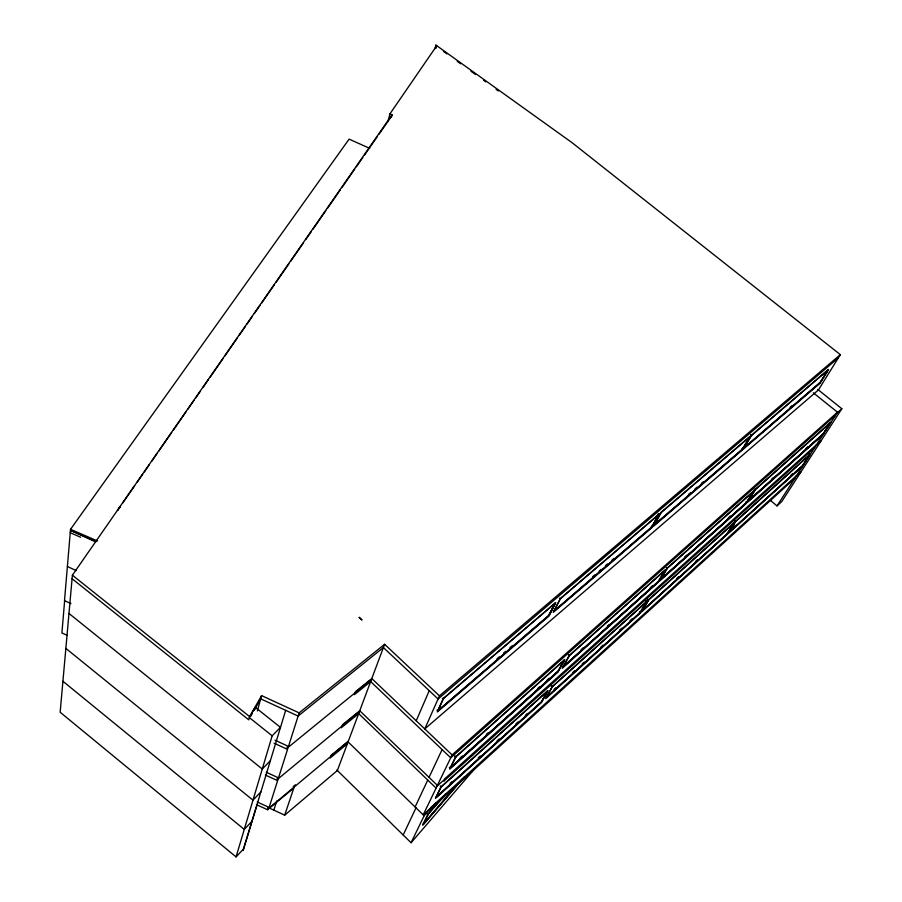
<?xml version="1.0" encoding="UTF-8"?>
<svg xmlns="http://www.w3.org/2000/svg" width="902" height="902" viewBox="0 0 902 902"><rect width="100%" height="100%" fill="white"/><g stroke="black" fill="none" stroke-linecap="round" stroke-linejoin="round"><path stroke-width="1.35" d="M369.617 148.311L349.097 139.133L70.536 529.294L64.504 600.653L70.965 603.618M64.64 600.709L61.911 632.933L66.996 635.279M387.95 121.578L389.935 113.855L392.02 114.791L72.397 575.183L60.152 712.242L236.065 856.9L243.551 848.94M391.378 117.237L392.02 114.791M434.922 48.731L435.914 45.1L571.902 142.561L840.348 354.644L818.407 389.957L424.774 728.917L439.454 695.859L384.613 644.299L299.137 712.873L261.591 695.622L249.617 716.616L248.749 719.819L72.081 578.723M254.623 709.513L255.232 707.281L280.466 727.373L272.167 735.807L236.065 856.9M435.948 48.358L436.613 45.934L435.914 45.1M257.352 710.923L261.591 695.622M285.675 710.336L243.033 850.642L256.923 805.272M256.439 804.607L267.522 809.725L268.356 807.098L257.239 801.957M268.108 807.899L268.864 808.248L299.137 712.873M273.813 810.131L276.79 800.908M292.992 788.698L294.131 787.085L284.694 815.16L268.852 807.842M384.613 644.299L337.371 770.5L284.694 815.16M416.228 720.788L429.239 690.684M437.898 710.505L443.48 698.678M415.1 806.997L427.762 780.072M429.048 777.344L442.093 749.585M403.183 835.004L415.991 807.854M813.322 392.821L837.496 412.214L452.116 754.918L423.196 814.856L431.201 807.583L430.333 809.365L435.835 802.994M336.829 769.97L411.075 842.739L424.132 815.758L431.201 807.583M441.067 786.691L435.418 798.45L541.504 702.455L547.976 690.526L441.022 786.939L440.289 786.228M455.69 756.677L449.692 769.147L557.966 672.137L564.821 659.52L455.645 756.925L454.89 756.192M436.173 797.289L541.685 701.846L547.548 691.045L441.258 786.86L436.083 797.199L541.504 701.677L547.458 690.966M455.871 756.857L450.391 767.839L558.079 671.392L564.37 660.05L455.871 756.857L455.115 756.135M423.218 823.988L428.022 814.145L441.924 798.225M428.213 814.303L422.734 825.285L464.62 776.645M438 710.596L548.878 615.243L554.505 604.182M555.316 603.111L549.059 615.412L438.09 710.686M450.29 767.749L557.988 671.313L564.28 659.96M552.25 686.647L545.665 698.689L639.856 613.461L647.005 601.273L552.171 686.76L551.46 686.106M569.162 655.607L562.205 668.337L658.02 582.5L665.563 569.647L569.094 655.709L568.361 655.044M645.911 601.16L646.587 601.758L552.34 686.726L546.274 697.37M562.296 666.477L563.017 667.13L569.263 655.686L665.135 570.143L658.133 581.632L562.927 667.052M651.853 527.005L658.764 514.546M658.573 513.497L659.294 514.106L651.65 527.862L553.219 612.413L560.243 598.736L658.674 514.478L651.763 526.926L553.952 611.049L553.309 610.462M661.065 512.742L654.142 525.189L653.431 524.581M255.232 707.281L249.347 717.597L272.167 735.807M250.7 716.38L252.064 713.989M254.06 710.494L260.701 698.847L298.122 716.053L383.395 647.546L438.068 698.994L838.341 357.88M646.508 601.679L639.946 612.65L546.353 697.46L640.116 612.796L639.439 612.199M648.538 599.695L642.145 610.812L727.035 533.883L733.258 523.837M667.108 568.068L660.275 579.715L746.45 502.549L753.813 490.88L746.54 502.617L660.365 579.794M667.198 568.147L659.61 581.068L746.27 503.429L754.309 490.474L667.164 568.204M727.125 533.95L734.115 522.856L648.707 599.853L642.224 610.891L727.204 534.018L726.55 533.465M659.757 579.264L660.444 579.873L667.288 568.226L753.892 490.947M742.583 448.61L743.192 447.584L743.868 448.147M749.754 436.805L742.278 449.23L654.051 525.122L742.447 449.376L741.76 448.801M743.947 447.798L751.343 435.305M751.524 435.44L743.271 449.173L820.065 383.215L828.588 369.459L751.524 435.44L750.746 434.809M744.037 447.866L820.313 382.256L827.326 370.925M828.194 369.921L820.313 382.256M735.57 521.255L728.737 532.484L802.487 465.646L809.714 454.439M822.928 434.347L748.085 501.084L755.369 489.346L830.9 422.136L822.523 435.114L747.408 502.403L755.538 489.482L830.516 422.587M748.175 501.151L822.838 434.279L828.825 424.808M770.522 500.486L777.017 505.898L837.496 412.214M817.697 389.382L841.848 408.73L781.82 501.478L777.017 505.898M389.935 113.855L436.613 45.934M120.406 506.27L117.486 510.521L120.428 506.293M122.604 503.079L134.646 485.738M137.104 482.288L142.685 474.181M144.343 471.893L149.112 464.936M151.57 461.486L157.14 453.379M158.797 451.09L171.594 432.577M173.207 430.265L186.06 411.763M187.661 409.452L194.088 400.206M195.745 397.917L200.515 390.961M202.973 387.522L208.542 379.404M210.2 377.115L223.008 358.601M224.609 356.29L237.463 337.799M239.075 335.488L245.502 326.242M247.148 323.953L251.917 316.997M254.375 313.546L259.956 305.44M261.603 303.151L274.411 284.637M276.068 282.337L288.877 263.835M290.478 261.524L303.331 243.021M305.778 239.582L311.359 231.464M313.017 229.176L325.825 210.662M327.471 208.373L340.279 189.86M341.926 187.571L354.734 169.057M356.38 166.769L362.773 157.5M364.419 155.212L377.228 136.698M378.874 134.398L391.727 115.907M423.32 824.067L457.077 784.695M423.41 824.135L458.171 783.782M460.922 780.602L462.749 778.482M411.075 842.739L475.106 768.233M445.712 794.042L428.022 814.427L427.244 813.807M251.94 821.305L244.262 829.389L62.926 681.258M260.858 791.945L252.977 800.153L65.857 648.391M270.352 760.702L262.256 769.023L68.98 613.461M796.038 476.436L800.886 472.005M796.59 475.579L431.167 807.177L429.916 809.737L794.797 478.353M815.972 445.554L820.876 441.123M450.075 783.364L452.161 781.47M478.285 757.86L480.383 755.977M497.092 740.858L499.189 738.975M515.91 723.866L517.996 721.972M525.314 715.365L527.399 713.471M554.076 689.365L556.151 687.482M572.815 672.418L574.89 670.547M582.185 663.951L584.259 662.068M600.924 647.016L603.01 645.133M619.663 630.081L621.749 628.198M630.07 620.666L632.155 618.783M676.793 578.43L678.868 576.558M695.453 561.574L697.528 559.691M733.36 527.298L735.446 525.426M790.569 475.591L792.644 473.719M728.816 532.563L802.645 465.77M816.547 444.663L445.182 778.403L443.852 781.132L814.675 447.572M437.008 786.217L444.776 779.238M460.189 757.849L462.275 755.977M486.336 734.453L488.422 732.582M537.581 688.598L539.667 686.726M546.984 680.176L549.081 678.304M581.147 649.598L583.244 647.726M607.339 626.168L609.425 624.297M650.274 587.743L652.371 585.86M684.674 556.951L686.749 555.102M728.297 517.928L730.372 516.068M771.447 479.312L773.521 477.451M805.678 448.677L807.752 446.817M562.837 666.961L658.223 581.711M748.085 501.084L822.838 434.279M563.017 667.13L658.302 581.79M660.444 579.873L746.619 502.685L745.954 502.121M836.898 413.15L841.848 408.73M835.523 415.27L450.729 757.804L370.654 681.585L354.306 694.72M820.47 382.38L744.127 447.933L743.44 447.369M497.092 658.686L499.223 656.859M503.496 653.195L505.627 651.368M509.901 647.704L512.032 645.877M592.693 576.682L594.824 574.856M599.075 571.203L601.206 569.376M605.467 565.723L607.587 563.897M611.849 560.255L613.98 558.428M688.553 494.454L690.684 492.627M694.935 488.974L697.066 487.148M701.328 483.495L703.447 481.668M790.107 407.332L792.238 405.517M749.663 436.737L660.974 512.663L653.296 526.452L742.098 450.188L750.261 436.388L660.884 512.584M751.434 435.373L828.025 369.797M443.243 698.712L555.767 602.57L548.867 616.156L437.301 711.971L443.288 698.498L555.215 603.032L548.878 615.243M560.165 598.815L659.294 514.106M439.454 695.859L840.348 354.644M268.864 808.248L348.071 741.906L424.132 815.758M293.229 786.578L295.394 784.796M331.079 755.357L348.375 741.083M330.775 756.18L348.071 741.906M267.522 809.725L293.421 788.348M330.098 758.041L347.371 743.789M342.467 724.802L359.74 710.742L437.414 785.394M342.151 725.67L359.413 711.622L278.233 778.73L277.444 778.37M341.204 727.835L358.669 713.606L436.106 788.1M355.411 691.687L371.793 678.541L452.116 754.918M355.072 692.612L371.444 679.465L288.2 747.33L287.388 746.957M70.536 529.294L97.563 541.008M96.074 541.448L70.446 530.342L95.759 541.933M70.243 532.721L80.594 537.209M67.391 566.524L76.253 570.594M274.997 740.204L287.682 746.044L286.735 749.021L274.084 743.203M266.248 772.225L277.715 777.513L276.835 780.309L265.391 775.043M443.525 51.448L446.952 53.917M457.235 61.325L460.663 63.794M470.945 71.202L475.512 74.494M483.517 80.255L485.795 81.902M496.077 89.309L498.366 90.955M427.142 814.021L427.92 814.641M72.397 575.183L249.617 716.616M809.229 454.044L809.872 454.574L735.739 521.401L728.004 533.691L802.261 466.492L810.255 454.123L735.649 521.367L734.995 520.804L735.502 521.615M750.577 435.091L751.276 435.655M754.613 489.132L755.29 489.707M753.463 490.158L754.14 490.733M746.191 501.907L746.867 502.47M658.415 513.768L659.136 514.388M658.144 514.016L658.855 514.625M653.149 524.817L653.86 525.438M651.515 526.227L652.225 526.836M651.233 526.464L651.943 527.084L554.042 611.128L560.334 598.827L559.409 598.15M666.465 567.595L667.288 568.226M666.307 567.854L667.018 568.463M659.475 579.501L660.174 580.11M647.907 599.244L648.707 599.853M647.76 599.492L648.448 600.089M646.182 600.912L646.858 601.521M639.71 611.951L640.386 612.548M568.531 655.032L569.263 655.686M557.988 671.313L450.481 767.929L449.726 767.207M551.629 686.072L552.34 686.726M551.325 686.354L552.035 686.997M359.176 617.385L362.006 620.035L359.199 617.396M442.352 698.249L443.119 698.982M436.974 710.269L437.741 710.99M454.766 756.44L455.521 757.173M449.376 767.523L450.132 768.245M440.514 786.161L441.258 786.86M648.628 599.774L641.423 612.03L726.877 534.717L734.51 522.393L648.583 599.841"/></g></svg>
